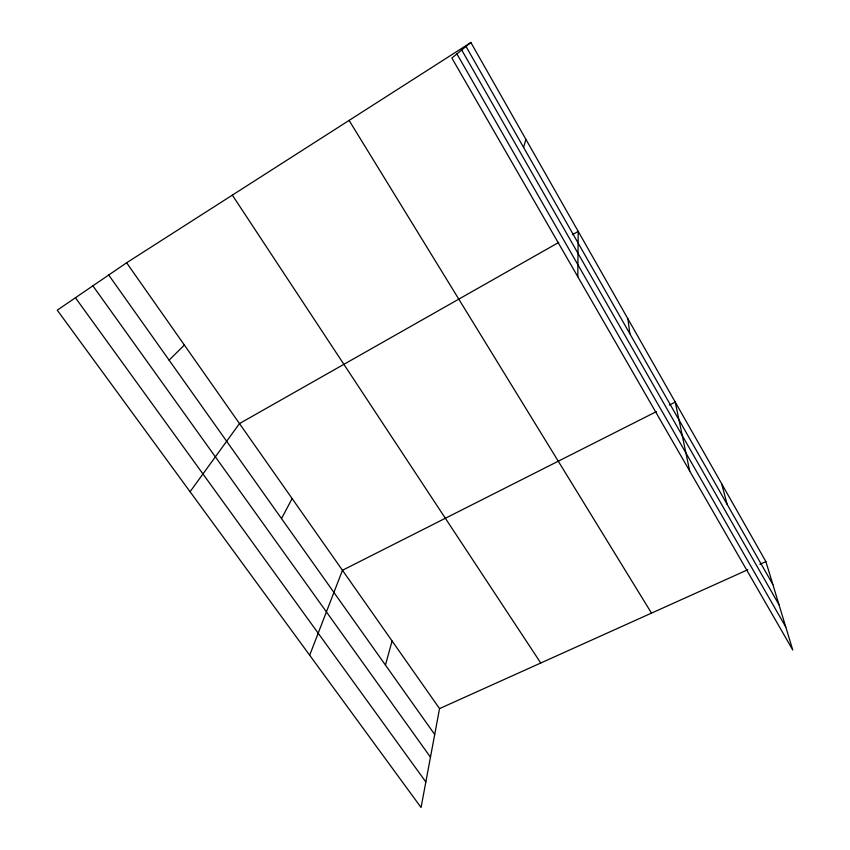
<?xml version="1.0" encoding="UTF-8"?>
<svg xmlns="http://www.w3.org/2000/svg" width="850" height="850" viewBox="0 0 850 850"><rect width="100%" height="100%" fill="white"/><g stroke="black" fill="none" stroke-linecap="round" stroke-linejoin="round"><path stroke-width="1.27" d="M577.787 276.696L578.213 231.391L572.475 234.643M126.618 262.777L439.546 708.602L421.069 807.5L57.248 310.165L126.618 262.777L470.858 42.5L765.893 561.595L792.753 649.995L451.871 58.034L470.858 42.5M385.454 665.093L392.073 640.964M523.579 147.401L525.927 139.389M309.676 655.233L342.465 570.276L656.338 411.644M281.52 518.606L292.124 498.557M190.071 491.736L239.477 423.566L558.694 242.462M169.107 360.156L184.365 345.047M669.332 405.078L675.24 402.092L689.722 471.081M439.546 708.602L747.83 569.723M759.879 564.304L765.893 561.595M75.427 297.744L425.839 781.947M92.873 285.823L430.472 757.18M108.704 275.017L434.711 734.506M232.347 195.128L540.759 663.011M349.095 120.413L651.504 613.116M456.907 53.911L785.751 626.949M461.699 49.991L779.004 604.732M466.013 46.463L772.862 584.534M721.661 483.767L727.101 504.284M627.927 318.846L629.839 333.731"/></g></svg>
